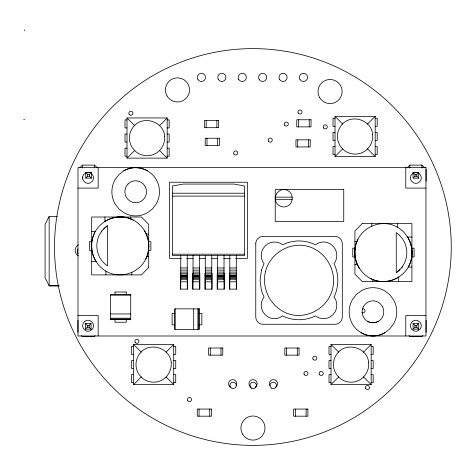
<?xml version="1.0" encoding="UTF-8"?>
<svg xmlns="http://www.w3.org/2000/svg" width="475" height="475" viewBox="0 0 475 475"><rect width="100%" height="100%" fill="white"/><g stroke="black" fill="none" stroke-linecap="round" stroke-linejoin="round"><path stroke-width="0.71" d="M77.983 332.322L77.983 320.31M82.549 178.968L82.549 176.777M82.549 168.025L82.549 165.11L94.59 165.11L97.399 167.912M85.387 329.128L85.387 323.475L91.04 323.475L91.04 329.128L85.387 329.128L87.287 327.228L89.134 327.228L91.04 329.128M85.743 178.131L85.743 172.484L91.396 172.484L91.396 178.131L85.743 178.131L87.643 176.231L89.496 176.231L91.396 178.131M87.287 327.228L87.287 325.381L85.387 323.475M87.643 176.231L87.649 174.384L85.743 172.484M89.134 327.228L89.134 325.381L91.04 323.475M89.496 176.231L89.496 174.384L91.396 172.484M94.59 168.025L94.59 165.11M409.883 168.025L409.883 165.11L421.925 165.11L424.727 167.912M413.078 329.128L413.078 323.475L418.724 323.475L418.724 329.128L413.078 329.128L414.978 327.228L416.824 327.228L418.724 329.128M413.078 178.131L413.078 172.484L418.724 172.484L418.724 178.131L413.078 178.131L414.978 176.231L416.824 176.231L418.724 178.131M414.978 327.228L414.978 325.381L413.078 323.475M414.978 176.231L414.978 174.384L413.078 172.484M416.824 327.228L416.824 325.381L418.724 323.475M416.824 176.231L416.824 174.384L418.724 172.484M421.925 168.025L421.925 165.11M426.128 332.322L426.128 320.31M426.128 181.325L426.128 169.314M94.703 232.661C87.655 246.43 93.314 264.7 107.101 271.837C120.739 279.08 138.872 273.042 145.688 259.249C152.742 245.48 147.078 227.21 133.291 220.073C119.653 212.83 101.525 218.868 94.703 232.661A29.462 29.462 0 0 0 96.11 261.719M357.93 239.257C350.883 253.027 356.541 271.302 370.328 278.433C383.966 285.677 402.099 279.644 408.916 265.852C415.969 252.083 410.311 233.807 396.518 226.676C382.88 219.426 364.753 225.465 357.93 239.257A29.462 29.462 0 0 0 359.338 268.322M57.303 216.44L49.163 216.44L45.078 224.479L45.078 277.798L49.163 285.837L58.781 285.837M101.211 231.966L101.893 230.963M401.725 267.544L402.408 266.546M363.583 306.339L365.305 304.065L367.543 302.32A10.682 10.682 0 0 1 378.361 302.32L380.606 304.065L382.322 306.339M79.747 167.912L82.549 165.11M127.003 158.122L127.003 117.96L167.164 117.96L167.164 158.122L127.003 158.122L134.692 150.433M159.475 125.649L167.164 117.96M95.166 335.593L94.234 336.526L82.193 336.526L81.255 335.593M335.023 156.513L375.185 156.513L375.185 116.357L335.023 116.357L335.023 156.513L342.713 148.829M367.496 124.04L375.185 116.357M133.564 384.613L173.725 384.613L173.725 344.452L133.564 344.452L133.564 384.613L141.253 376.924M166.036 352.141L173.725 344.452M407.075 167.912L409.883 165.11M331.01 384.613L371.165 384.613L371.165 344.452L331.01 344.452L331.01 384.613L338.693 376.924M363.482 352.141L371.165 344.452M422.857 335.593L421.925 336.526L409.883 336.526L408.945 335.593M103.698 228.938L107.38 225.773L107.38 265.905L104.34 263.453L101.733 260.526L99.625 257.212A24.451 24.451 0 0 1 99.631 234.466L101.733 231.147L104.34 228.226L107.38 225.773M396.245 272.739L399.285 270.287L401.892 267.36L403.993 264.047A24.451 24.451 0 0 0 403.993 241.3L401.892 237.981L399.285 235.06L396.245 232.602L396.245 272.739L399.92 269.568M123.779 170.828L118.851 174.669L115.069 179.669A24.468 24.468 0 0 0 115.069 203.834L118.851 208.834L123.779 212.675A23.501 23.501 0 0 0 147.583 212.675L152.511 208.834L156.293 203.834A24.468 24.468 0 0 0 156.293 179.669C150.082 168.5 134.787 164.261 123.779 170.828A23.501 23.501 0 0 1 147.583 170.828M363.589 306.339A11.121 11.121 0 0 0 363.589 317.318C367.323 324.467 378.587 324.461 382.322 317.318A11.121 11.121 0 0 0 382.322 306.339M384.857 332.755L389.785 328.914L393.567 323.908A24.468 24.468 0 0 0 393.561 299.749L389.785 294.743L384.857 290.902A23.501 23.501 0 0 0 361.053 290.902L356.125 294.743L352.343 299.749A24.468 24.468 0 0 0 352.343 323.908C358.554 335.077 373.849 339.322 384.857 332.755A23.501 23.501 0 0 1 361.053 332.755M85.874 172.829L83.701 174.616A5.557 5.557 0 0 0 83.143 180.078L83.879 181.302L86.147 182.97A5.338 5.338 0 0 0 90.286 182.857L92.459 181.064A5.557 5.557 0 0 0 93.017 175.602L91.259 173.393M413.66 172.829L411.487 174.616A5.557 5.557 0 0 0 410.928 180.078L411.665 181.302L413.933 182.97A5.338 5.338 0 0 0 418.071 182.857L420.244 181.064A5.557 5.557 0 0 0 420.803 175.602L419.039 173.393M335.023 118.281L333.017 118.281L333.017 126.314L335.023 126.314M375.185 118.281L377.192 118.281L377.192 126.314L375.185 126.314M23.75 119.356L24.54 119.356M127.003 119.89L124.996 119.89L124.996 127.923L127.003 127.923M167.164 119.89L169.171 119.89L169.171 127.923L167.164 127.923M335.023 132.418L333.017 132.418L333.017 140.452L335.023 140.452M375.185 132.418L377.192 132.418L377.192 140.452L375.185 140.452M127.003 134.027L124.996 134.027L124.996 142.055L127.003 142.055M167.164 134.027L169.171 134.027L169.171 142.055L167.164 142.055M335.023 146.555L333.017 146.555L333.017 154.589L335.023 154.589M375.185 146.555L377.192 146.555L377.192 154.589L375.185 154.589M127.003 148.158L124.996 148.158L124.996 156.192L127.003 156.192M167.164 148.158L169.171 148.158L169.171 156.192L167.164 156.192M87.649 174.384L89.496 174.384M414.978 174.384L416.824 174.384M77.983 188.088L98.177 188.088L98.177 167.592M425.962 188.088L405.769 188.088L405.769 167.592M172.461 193.218L244.583 193.218L244.583 255.449L172.461 255.449L172.461 185.998L183.279 184.062L233.765 184.062L244.56 185.998L244.583 193.218M172.461 196.116L244.583 196.116M275.28 197.155L292.232 197.155M275.274 199.328L292.22 199.328M91.687 231.485L95.505 231.485M146.128 234.145L148.705 234.145M407.633 237.049L411.932 237.049M91.687 241.567L89.526 241.567L89.526 250.343L91.687 250.343M148.705 241.567L150.866 241.567L150.866 250.343L148.705 250.343M354.914 241.775L357.046 241.775M354.914 248.17L352.753 248.17L352.753 256.939L354.914 256.939M411.932 248.17L414.093 248.17L414.093 256.939L411.932 256.939M172.461 254.202L244.583 254.202M146.579 256.732L148.705 256.732M181.444 258.382L169.575 258.382L169.575 182.234L247.463 182.234L247.463 258.382L235.6 258.382M186.639 258.382L193.313 258.382M199.251 258.382L205.182 258.382M211.862 258.382L217.793 258.382M223.731 258.382L230.405 258.382M91.687 261.464L95.992 261.464M354.914 264.367L357.497 264.367M408.114 267.027L411.932 267.027M180.755 267.959L187.245 267.959M193.016 267.959L199.506 267.959M205.277 267.959L211.767 267.959M217.538 267.959L224.028 267.959M229.799 267.959L236.289 267.959M180.755 270.097L187.245 270.097M193.016 270.097L199.506 270.097M205.277 270.097L211.767 270.097M217.538 270.097L224.028 270.097M229.799 270.097L236.289 270.097M180.755 272.086L187.245 272.086M193.016 272.086L199.506 272.086M205.277 272.086L211.767 272.086M217.538 272.086L224.028 272.086M229.799 272.086L236.289 272.086M180.755 273.79L187.245 273.79M193.016 273.79L199.506 273.79M205.277 273.79L211.767 273.79M217.538 273.79L224.028 273.79M229.799 273.79L236.289 273.79M180.755 275.102L187.245 275.102M193.016 275.102L199.506 275.102M205.277 275.102L211.767 275.102M217.538 275.102L224.028 275.102M229.799 275.102L236.289 275.102M180.755 275.928L187.245 275.928M193.016 275.928L199.506 275.928M205.277 275.928L211.767 275.928M217.538 275.928L224.028 275.928M229.799 275.928L236.289 275.928M180.755 276.664L187.245 276.664M193.016 276.664L199.506 276.664M205.277 276.664L211.767 276.664M217.538 276.664L224.028 276.664M229.799 276.664L236.289 276.664M180.755 277.406L187.245 277.406M193.016 277.406L199.506 277.406M205.277 277.406L211.767 277.406M217.538 277.406L224.028 277.406M229.799 277.406L236.289 277.406M180.755 278.445L187.245 278.445M193.016 278.445L199.506 278.445M205.277 278.445L211.767 278.445M217.538 278.445L224.028 278.445M229.799 278.445L236.289 278.445M180.755 279.698L187.245 279.698M193.016 279.698L199.506 279.698M205.277 279.698L211.767 279.698M217.538 279.698L224.028 279.698M229.799 279.698L236.289 279.698M180.755 281.812L187.245 281.812M193.016 281.812L199.506 281.812M205.277 281.812L211.767 281.812M217.538 281.812L224.028 281.812M229.799 281.812L236.289 281.812M59.357 285.831L49.163 285.837L49.163 216.44M114.998 292.012L126.237 292.012M110.503 295.177L130.732 295.177M174.83 313.429L172.098 313.429L172.087 324.835L174.83 324.835M199.132 313.429L201.863 313.429L201.875 324.835L199.132 324.835M110.503 313.945L130.732 313.945M77.983 315.489L98.177 315.489L98.177 335.991M425.962 315.489L405.769 315.489L405.769 335.991M110.503 318.226L130.732 318.226M110.503 319.081L130.732 319.081M87.287 325.381L89.134 325.381M414.978 325.381L416.824 325.381M133.564 346.382L131.557 346.382L131.557 354.415L133.564 354.415M173.725 346.382L175.732 346.382L175.732 354.415L173.725 354.415M331.01 346.382L329.003 346.382L329.003 354.415L331.01 354.415M371.165 346.382L373.172 346.382L373.172 354.415L371.165 354.415M133.564 360.519L131.557 360.519L131.557 368.547L133.564 368.547M173.725 360.519L175.732 360.519L175.732 368.547L173.725 368.547M331.01 360.519L329.003 360.519L329.003 368.547L331.01 368.547M371.165 360.519L373.172 360.519L373.172 368.547L371.165 368.547M133.564 374.65L131.557 374.65L131.557 382.684L133.564 382.684M173.725 374.65L175.732 374.65L175.732 382.684L173.725 382.684M331.01 374.65L329.003 374.65L329.003 382.684L331.01 382.684M371.165 374.65L373.172 374.65L373.172 382.684L371.165 382.684M335.023 116.357L342.713 124.04M367.496 148.829L375.185 156.513M127.003 117.96L134.692 125.649M159.475 150.433L167.164 158.122M331.01 344.452L338.693 352.141M363.482 376.924L371.165 384.613M133.564 344.452L141.253 352.141M166.036 376.924L173.725 384.613M398.697 277.133L398.697 281.497M397.682 223.612L397.682 227.489M372.81 279.336L372.81 281.497M371.788 223.612L371.788 226.231M309.225 119.759L309.225 126.884M308.423 139.84L308.423 146.965M306.126 409.058L306.126 416.189M298.538 119.759L298.538 126.884M297.736 139.84L297.736 146.965M297.291 348.021L297.291 355.146M295.438 409.058L295.438 416.189M286.603 348.021L286.603 355.146M236.651 273.315L236.651 289.132L229.437 289.132L229.437 273.315M236.289 255.449L236.289 289.132M229.799 255.449L229.799 289.132M224.39 273.315L224.39 289.132L217.176 289.132L217.176 273.315M224.028 255.449L224.028 289.132M220.994 348.021L220.994 355.146M217.669 138.231L217.669 145.356M217.538 255.449L217.538 289.132M216.867 120.561L216.867 127.686M212.129 273.315L212.129 289.132L204.915 289.132L204.915 273.315M211.767 255.449L211.767 289.132M210.3 348.021L210.3 355.146M209.748 409.058L209.748 416.189M206.981 138.231L206.981 145.356M206.174 120.561L206.174 127.686M205.277 255.449L205.277 289.132M199.868 273.315L199.868 289.132L192.654 289.132L192.654 273.315M199.506 255.449L199.506 289.132M199.061 409.058L199.061 416.189M198.752 308.863L198.752 329.401M197.909 308.863L197.909 329.401M193.693 308.863L193.693 329.401M193.016 255.449L193.016 289.132M187.607 273.315L187.607 289.132L180.393 289.132L180.393 273.315M187.245 255.449L187.245 289.132M180.755 255.449L180.755 289.132M175.21 308.863L175.21 329.401M131.83 272.276L131.83 274.9M130.815 217.01L130.815 219.177M126.237 292.024L126.237 294.797M126.237 319.467L126.237 322.24L114.998 322.252L114.998 319.467M114.998 292.024L114.998 294.797M105.943 271.023L105.943 274.9M104.922 217.01L104.922 221.38M24.54 29.943L24.54 30.732M361.98 309.035A2.042 2.042 0 0 1 365.043 310.798A2.042 2.042 0 0 1 361.98 312.568M230.624 387.267A4.079 4.079 0 0 1 229.134 381.692A4.079 4.079 0 0 1 234.703 380.202A4.079 4.079 0 0 1 236.2 385.771M78.316 255.936A6.424 6.424 0 0 1 78.316 244.803M251.026 387.267A4.079 4.079 0 0 1 249.939 381.11A4.079 4.079 0 0 1 256.191 381.11A4.079 4.079 0 0 1 255.105 387.267M269.931 385.771A4.079 4.079 0 0 1 271.427 380.202A4.079 4.079 0 0 1 276.996 381.692A4.079 4.079 0 0 1 275.506 387.267M78.025 253.715A6.169 6.169 0 0 1 77.847 248.995M144.287 230.191A29.462 29.462 0 0 1 145.683 259.249M104.666 221.504A28.304 28.304 0 0 1 133.297 220.067M398.952 277.008A28.304 28.304 0 0 1 370.328 278.439M407.514 236.787A29.462 29.462 0 0 1 408.91 265.846M378.361 321.343A10.682 10.682 0 0 1 367.543 321.343M415.013 172.419A5.338 5.338 0 0 1 417.798 172.71M87.228 172.419A5.338 5.338 0 0 1 90.013 172.71M275.286 196.888C274.728 200.67 276.794 204.588 280.274 206.192A8.449 8.449 0 0 0 286.829 206.358C293.782 203.906 294.043 193.088 287.227 190.291A8.449 8.449 0 0 0 280.672 190.125L277.085 192.773L275.286 196.888M164.665 136.272C165.181 142.476 162.397 148.663 157.403 152.38A17.67 17.67 0 0 1 135.903 151.721L132.745 148.36A17.67 17.67 0 0 1 133.404 126.861C142.5 114.79 163.75 121.19 164.665 136.272M171.226 362.763C171.742 368.968 168.952 375.155 163.964 378.872A17.67 17.67 0 0 1 142.464 378.213L139.306 374.852A17.67 17.67 0 0 1 139.965 353.353C149.061 341.282 170.305 347.682 171.226 362.763M255.776 243.277L255.758 316.956C255.657 320.827 259.077 324.366 262.972 324.277L335.089 324.277C338.99 324.366 342.404 320.827 342.303 316.956L342.303 243.734C342.404 239.863 338.99 236.324 335.089 236.413L262.972 236.413C259.243 236.336 255.918 239.572 255.776 243.277M372.685 134.668C373.202 140.867 370.411 147.06 365.423 150.777A17.67 17.67 0 0 1 343.924 150.118L340.759 146.757A17.67 17.67 0 0 1 341.424 125.252C350.514 113.181 371.765 119.581 372.685 134.668M368.671 362.763C369.188 368.968 366.397 375.155 361.41 378.872A17.67 17.67 0 0 1 339.904 378.213L336.745 374.852A17.67 17.67 0 0 1 337.404 353.353C346.501 341.282 367.751 347.682 368.671 362.763M261.416 270.115L260.086 280.345L261.416 290.581L264.07 297.095L263.043 298.448A13.662 13.662 0 0 0 263.043 311.944L265.157 314.735L267.906 316.878A13.122 13.122 0 0 0 281.2 316.878L282.536 315.839C292.701 321.029 305.36 321.029 315.525 315.839L316.867 316.878A13.122 13.122 0 0 0 330.155 316.878L332.904 314.735L335.017 311.944A13.662 13.662 0 0 0 335.017 298.448L333.99 297.095C339.108 286.728 339.108 273.962 333.99 263.601L335.017 262.242A13.662 13.662 0 0 0 335.017 248.752L332.904 245.955L330.155 243.812A13.122 13.122 0 0 0 316.867 243.812L315.525 244.851C305.36 239.661 292.701 239.661 282.536 244.851L281.2 243.812A13.122 13.122 0 0 0 267.906 243.812L265.157 245.955L263.043 248.746A13.662 13.662 0 0 0 263.043 262.242L264.07 263.601L261.416 270.115M265.596 271.249C260.722 289.251 271.961 309.433 290.071 314.29C308.073 319.313 327.887 307.456 332.47 289.441C337.339 271.439 326.099 251.257 307.99 246.4C289.988 241.377 270.174 253.234 265.596 271.249M128.03 183.985L126.314 186.259A11.121 11.121 0 0 0 126.314 197.244L128.03 199.518L130.269 201.263A10.682 10.682 0 0 0 141.093 201.263L143.331 199.518L145.047 197.244A11.121 11.121 0 0 0 145.047 186.259L143.331 183.985L141.087 182.24A10.682 10.682 0 0 0 130.269 182.24L128.03 183.985M84.675 321.474L83.701 322.519A5.557 5.557 0 0 0 83.143 327.976L83.879 329.199L86.147 330.867A5.338 5.338 0 0 0 90.286 330.754L92.459 328.961A5.557 5.557 0 0 0 93.017 323.505L92.281 322.282L90.013 320.613A5.338 5.338 0 0 0 85.874 320.726L84.675 321.474M412.454 321.474L411.487 322.519A5.557 5.557 0 0 0 410.928 327.976L411.665 329.199L413.933 330.867A5.338 5.338 0 0 0 418.071 330.754L420.244 328.961A5.557 5.557 0 0 0 420.803 323.505L420.066 322.282L417.798 320.613A5.338 5.338 0 0 0 413.66 320.726L412.454 321.474M148.705 267.508L141.431 274.9L91.687 274.9L91.687 217.01L141.431 217.01L148.705 224.402L148.705 267.508M362.193 223.612L354.914 230.998L354.914 274.111L362.193 281.497L411.932 281.497L411.932 223.612L362.193 223.612M311.012 119.759L296.756 119.759L296.756 126.884L311.012 126.884L311.012 119.759M218.648 120.561L204.393 120.561L204.393 127.686L218.648 127.686L218.648 120.561M219.45 138.231L205.2 138.231L205.2 145.356L219.45 145.356L219.45 138.231M310.205 139.84L295.955 139.84L295.955 146.965L310.205 146.965L310.205 139.84M425.962 167.592L77.983 167.592L77.983 335.991L425.962 335.991L425.962 167.592M343.746 189.555L275.233 189.555L275.233 221.481L343.746 221.481L343.746 189.555M187.245 276.212L180.755 276.212L187.245 276.26M199.506 276.212L193.016 276.212L199.506 276.26M211.767 276.212L205.277 276.212L211.767 276.26M224.028 276.212L217.538 276.212L224.028 276.26M236.289 276.212L229.799 276.212L236.289 276.26M130.732 294.577L110.503 294.577L110.503 319.681L130.732 319.681L130.732 294.577M199.346 308.863L174.616 308.863L174.616 329.401L199.346 329.401L199.346 308.863M222.775 348.021L208.519 348.021L208.519 355.146L222.775 355.146L222.775 348.021M299.072 348.021L284.822 348.021L284.822 355.146L299.072 355.146L299.072 348.021M211.529 409.058L197.279 409.058L197.279 416.189L211.529 416.189L211.529 409.058M307.907 409.058L293.657 409.058L293.657 416.189L307.907 416.189L307.907 409.058M230.921 387.748A3.212 3.212 0 0 0 236.247 386.133A3.212 3.212 0 0 0 232.186 382.327A3.212 3.212 0 0 0 230.921 387.748M251.596 388.188A3.212 3.212 0 0 0 256.411 385.403A3.212 3.212 0 0 0 251.596 382.618A3.212 3.212 0 0 0 251.596 388.188M271.522 388.093A3.212 3.212 0 0 0 276.486 385.575A3.212 3.212 0 0 0 271.825 382.535A3.212 3.212 0 0 0 271.522 388.093M134.027 405.828A198.384 198.384 0 0 0 449.855 270.495A198.384 198.384 0 0 0 174.741 64.642A198.384 198.384 0 0 0 134.027 405.828M323.487 127.894A2.042 2.042 0 0 0 327.02 127.894A2.042 2.042 0 0 0 325.25 124.836A2.042 2.042 0 0 0 323.487 127.894M233.932 153.995A2.042 2.042 0 0 0 237.47 153.995A2.042 2.042 0 0 0 235.701 150.937A2.042 2.042 0 0 0 233.932 153.995M167.04 95.956A12.047 12.047 0 0 0 187.904 95.956A12.047 12.047 0 0 0 177.472 77.882A12.047 12.047 0 0 0 167.04 95.956M319.639 97.559A12.047 12.047 0 0 0 340.504 97.559A12.047 12.047 0 0 0 330.072 79.491A12.047 12.047 0 0 0 319.639 97.559M129.123 114.243A2.042 2.042 0 0 0 132.656 114.243A2.042 2.042 0 0 0 130.886 111.18A2.042 2.042 0 0 0 129.123 114.243M135.143 342.338A2.042 2.042 0 0 0 138.676 342.338A2.042 2.042 0 0 0 136.913 339.281A2.042 2.042 0 0 0 135.143 342.338M242.535 434.085A12.047 12.047 0 0 0 263.399 434.085A12.047 12.047 0 0 0 252.967 416.011A12.047 12.047 0 0 0 242.535 434.085M268.47 141.146A2.042 2.042 0 0 0 272.003 141.146A2.042 2.042 0 0 0 270.239 138.088A2.042 2.042 0 0 0 268.47 141.146M187.75 400.567A2.042 2.042 0 0 0 191.288 400.567A2.042 2.042 0 0 0 189.519 397.51A2.042 2.042 0 0 0 187.75 400.567M197.927 79.432A4.079 4.079 0 0 0 204.998 79.432A4.079 4.079 0 0 0 201.459 73.31A4.079 4.079 0 0 0 197.927 79.432M238.729 79.432A4.079 4.079 0 0 0 245.795 79.432A4.079 4.079 0 0 0 242.262 73.31A4.079 4.079 0 0 0 238.729 79.432M259.13 79.432A4.079 4.079 0 0 0 266.196 79.432A4.079 4.079 0 0 0 262.663 73.31A4.079 4.079 0 0 0 259.13 79.432M218.328 79.432A4.079 4.079 0 0 0 225.393 79.432A4.079 4.079 0 0 0 221.861 73.31A4.079 4.079 0 0 0 218.328 79.432M284.531 125.085A2.042 2.042 0 0 0 288.064 125.085A2.042 2.042 0 0 0 286.3 122.022A2.042 2.042 0 0 0 284.531 125.085M313.043 359.207A2.042 2.042 0 0 0 316.582 359.207A2.042 2.042 0 0 0 314.812 356.143A2.042 2.042 0 0 0 313.043 359.207M319.473 374.466A2.042 2.042 0 0 0 323.006 374.466A2.042 2.042 0 0 0 321.237 371.408A2.042 2.042 0 0 0 319.473 374.466M298.187 113.038A2.042 2.042 0 0 0 301.72 113.038A2.042 2.042 0 0 0 299.951 109.974A2.042 2.042 0 0 0 298.187 113.038M304.208 374.466A2.042 2.042 0 0 0 307.747 374.466A2.042 2.042 0 0 0 305.977 371.408A2.042 2.042 0 0 0 304.208 374.466M365.655 388.52A2.042 2.042 0 0 0 369.188 388.52A2.042 2.042 0 0 0 367.418 385.463A2.042 2.042 0 0 0 365.655 388.52M299.933 79.432A4.079 4.079 0 0 0 306.998 79.432A4.079 4.079 0 0 0 303.466 73.31A4.079 4.079 0 0 0 299.933 79.432M279.532 79.432A4.079 4.079 0 0 0 286.597 79.432A4.079 4.079 0 0 0 283.064 73.31A4.079 4.079 0 0 0 279.532 79.432"/></g></svg>
